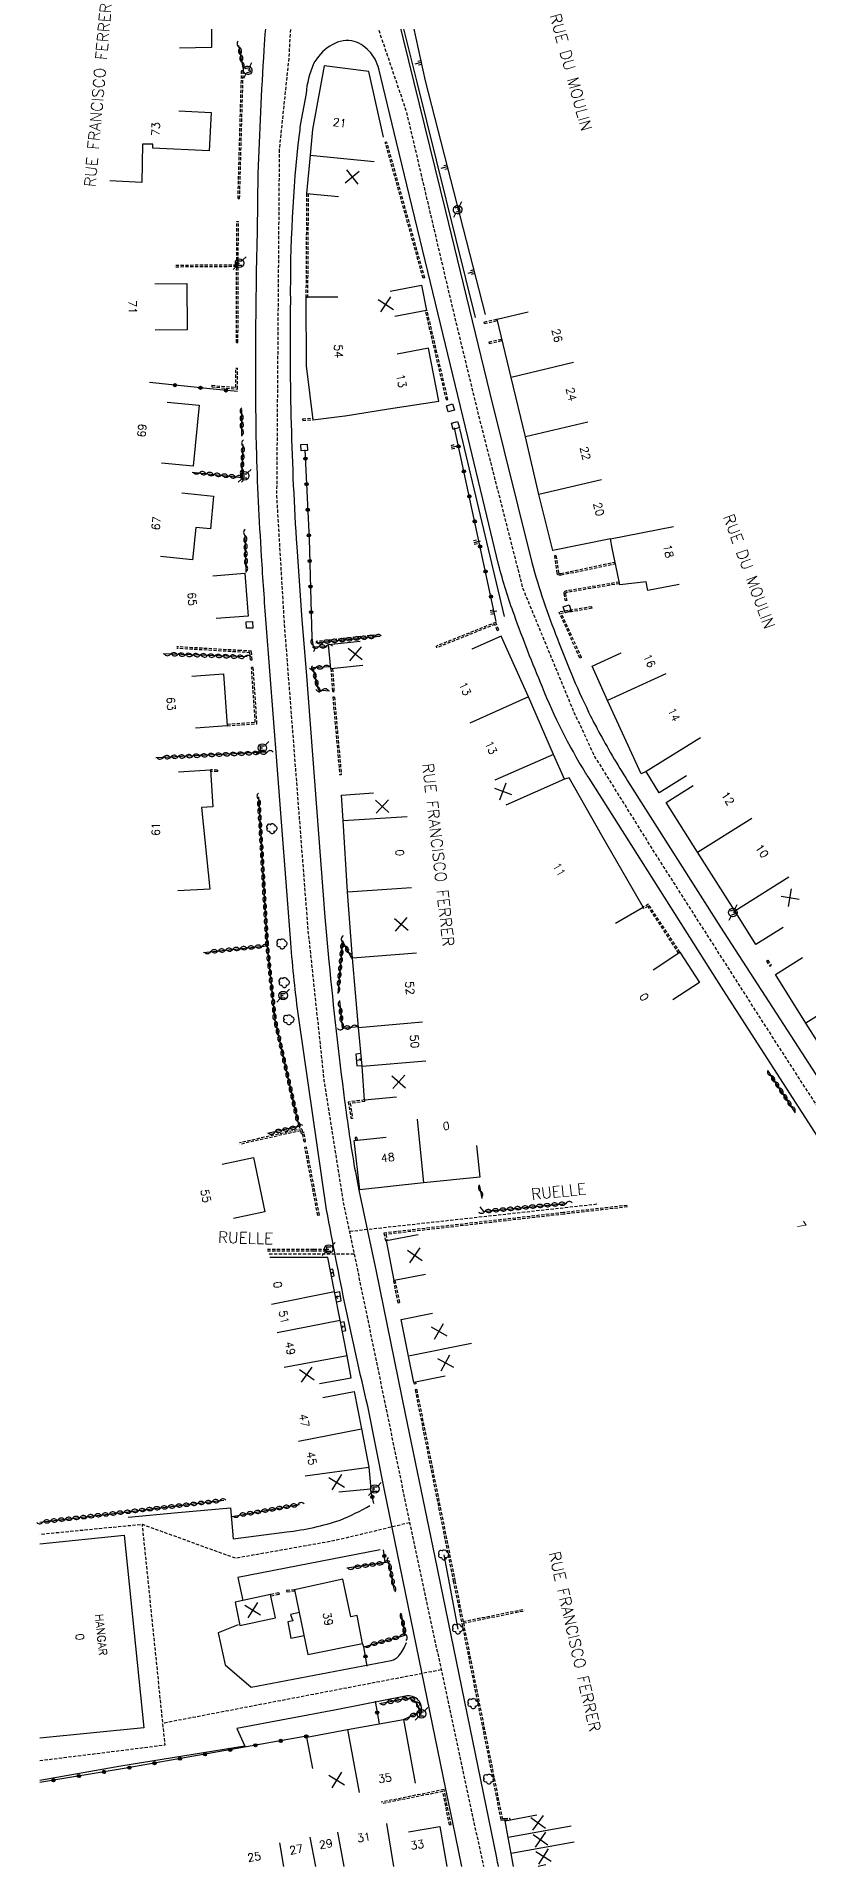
# Model space of a CAD drawing. Header units: millimetres. Extents: x 147000 to 148000, y 130999 to 132000.
# Drawn here: x 146999.5 to 147119.9, y 131000 to 131285.8 of the extents above; entities that cross this region are included whole.
import ezdxf
from ezdxf.enums import TextEntityAlignment as Align

# ---------------------------------------------------------------- set-up
doc = ezdxf.new("R2010")
doc.units = ezdxf.units.MM
doc.linetypes.add('DASHED', pattern=[0.75, 0.5, -0.25])
doc.layers.get('0').update_dxf_attribs({"linetype": 'CONTINUOUS'})
for name, color, linetype in [('W0001', 6, 'DASHED'), ('W0008', 7, 'CONTINUOUS'), ('W0100', 7, 'CONTINUOUS'), ('W0112', 1, 'DASHED'), ('W0211', 2, 'CONTINUOUS'), ('W0300', 7, 'CONTINUOUS'), ('W0302', 3, 'CONTINUOUS'), ('W0310', 3, 'CONTINUOUS'), ('W0322', 7, 'CONTINUOUS'), ('W0471', 7, 'CONTINUOUS'), ('W0984', 7, 'CONTINUOUS'), ('W0989', 7, 'CONTINUOUS'), ('W0991', 7, 'CONTINUOUS'), ('W1102', 7, 'CONTINUOUS')]:
    doc.layers.add(name, color=color, linetype=linetype)
doc.styles.get("Standard").update_dxf_attribs({"font": 'romans.shx', "width": 0.85})

# ---------------------------------------------------------------- blocks, each defined once
blk = doc.blocks.new('t991o')
at = {"color": 0, "linetype": 'Continuous'}
for p, q in [((-1, 1), (1, -1)), ((-1, -1), (1, 1))]:
    blk.add_line(p, q, dxfattribs=at)
blk = doc.blocks.new('t211o')
at = {"color": 0, "linetype": 'Continuous'}
for p, q in [((-0.29, 0.5), (-0.29, 0)), ((0, 1), (0, 0)), ((0.29, 0.5), (0.29, 0))]:
    blk.add_line(p, q, dxfattribs=at)
blk = doc.blocks.new('t310o')
at = {"color": 0, "linetype": 'Continuous'}
for centre, start, end in [((-0.5, 0.38), 216.8699, 323.1304), ((0.5, -0.37), 36.8699, 143.1303)]:
    blk.add_arc(centre, 0.625, start, end, dxfattribs=at)
blk = doc.blocks.new('t322o')
at = {"color": 0, "linetype": 'Continuous'}
for radius in [0.25, 0.15]:
    blk.add_circle((0, 0), radius, dxfattribs=at)
blk = doc.blocks.new('T471')
for p, q in [((-0.333334, 0.333334), (-0.333334, -0.333334)), ((-0.333334, 0.333334), (0.333334, 0.333334)), ((-0.333334, 0), (0, 0)), ((0.500001, 0.500001), (1.000002, 1.000002)), ((-0.500001, -0.500001), (-1.000002, -1.000002)), ((-0.333334, -0.333334), (0.333334, -0.333334))]:
    blk.add_line(p, q)
blk.add_ellipse((0, 0), major_axis=(0.471405, 0.471405), ratio=1, start_param=5.4977871438, end_param=11.780972451)
blk = doc.blocks.new('t112o')
at = {"color": 0, "linetype": 'Continuous'}
for p, q in [((-0.5, 0.5), (0.5, 0.5)), ((-0.5, -0.5), (-0.5, 0.5)), ((0.5, 0.5), (0.5, -0.5)), ((0.5, -0.5), (-0.5, -0.5))]:
    blk.add_line(p, q, dxfattribs=at)
blk = doc.blocks.new('T300')
for p, q in [((-0.8, 0.51), (-0.86, 0.34)), ((-0.86, 0.34), (-0.86, 0.17)), ((-0.86, 0.17), (-0.74, 0.06)), ((-0.69, 0.63), (-0.8, 0.51)), ((-0.8, -0.06), (-0.74, 0.06)), ((-0.74, 0.06), (-0.69, 0.11)), ((-0.57, 0.69), (-0.69, 0.63)), ((-0.46, 0.69), (-0.57, 0.69)), ((-0.29, 0.63), (-0.46, 0.69)), ((-0.29, 0.63), (-0.17, 0.74)), ((-0.23, 0.57), (-0.29, 0.63)), ((-0.17, 0.74), (-0.06, 0.8)), ((-0.06, 0.8), (0.06, 0.8)), ((0.06, 0.8), (0.23, 0.74)), ((0.23, 0.74), (0.34, 0.63)), ((0.34, 0.63), (0.4, 0.51)), ((0.46, 0.46), (0.34, 0.46)), ((0.4, 0.51), (0.4, 0.46)), ((0.57, 0.4), (0.46, 0.46)), ((0.57, 0.4), (0.69, 0.29)), ((0.69, 0.29), (0.74, 0.17)), ((0.74, 0.06), (0.69, -0.17)), ((0.74, 0.17), (0.74, 0.06)), ((-0.8, -0.17), (-0.8, -0.06)), ((-0.8, -0.23), (-0.8, -0.17)), ((-0.74, -0.34), (-0.8, -0.23)), ((-0.69, -0.4), (-0.74, -0.34)), ((-0.51, -0.46), (-0.69, -0.4)), ((-0.4, -0.46), (-0.51, -0.46)), ((-0.4, -0.46), (-0.34, -0.46)), ((-0.34, -0.46), (-0.34, -0.4)), ((-0.34, -0.51), (-0.34, -0.46)), ((-0.29, -0.63), (-0.34, -0.51)), ((-0.17, -0.74), (-0.29, -0.63)), ((-0.06, -0.8), (-0.17, -0.74)), ((0.06, -0.8), (-0.06, -0.8)), ((0.17, -0.74), (0.06, -0.8)), ((0.23, -0.69), (0.17, -0.74)), ((0.29, -0.46), (0.23, -0.46)), ((0.29, -0.63), (0.23, -0.69)), ((0.46, -0.4), (0.29, -0.46)), ((0.34, -0.51), (0.29, -0.63)), ((0.34, -0.51), (0.34, -0.46)), ((0.57, -0.34), (0.46, -0.4)), ((0.63, -0.29), (0.57, -0.34)), ((0.69, -0.17), (0.63, -0.29))]:
    blk.add_line(p, q)

msp = doc.modelspace()

# ---------------------------------------------------------------- linework, layer by layer
at = {"layer": 'W0001', "flags": 128}
for points in [[(147237.01, 131056.68), (147229.97, 131059.46), (147227.79, 131060.31), (147216.84, 131060), (147200.33, 131059.77), (147186.35, 131059.33), (147180.34, 131060.34), (147165.84, 131065.26), (147152.18, 131073.99), (147145.61, 131081.01), (147144.21, 131083.2), (147123.91, 131114.72), (147112.79, 131131.99), (147095.97, 131158.33), (147086.44, 131173.67), (147083.23, 131180.63), (147075.43, 131199.56), (147068.51, 131226.66), (147064.51, 131243.15), (147057.27, 131274), (147050.82, 131293.03), (147044.37, 131298.97), (147039.24, 131289.28), (147038.87, 131282.61), (147037.37, 131268.16), (147037.37, 131268.16)], [(147037.37, 131268.16), (147036.96, 131213.89), (147038.12, 131194.41), (147041.84, 131146.27), (147044.35, 131122.73), (147047.29, 131104.09), (147048.33, 131099.15), (147049.06, 131095.65), (147057.71, 131053.67), (147069.23, 131000)], [(147086.92, 131103.41), (147061.46, 131100.6), (147048.33, 131099.15), (147048.33, 131099.15)], [(147049.06, 131095.65), (147044.75, 131095.64), (147035.71, 131095.62), (147035.71, 131095.62)], [(147057.71, 131053.67), (147045.83, 131050.83), (147030.55, 131048.12), (147016.03, 131053.39), (147013.5, 131053.15), (147000, 131051.83)], [(147000, 131016.53), (147019.55, 131018.98), (147019.21, 131022.35), (147016.03, 131053.39), (147016.03, 131053.39)], [(147062.64, 131030.69), (147031.87, 131024.78), (147019.21, 131022.35), (147019.21, 131022.35)]]:
    msp.add_lwpolyline(points, dxfattribs=at)
at = {"layer": 'W0008', "flags": 128}
for points in [[(147034.08, 131264.39, -0.0057), (147035.02, 131283.69, 0.0095), (147035.78, 131297.03), (147036.17, 131312.13, 0.0324), (147035.52, 131322.42, 0.0145), (147033.58, 131338.68, 0.0044), (147033.1, 131341.44, 0.0231), (147030.01, 131355.32, 0.0255), (147022.52, 131376.51), (147022.52, 131376.51)], [(147053.41, 131298.77), (147063.34, 131258.54), (147070.24, 131230.06), (147076.8, 131203.66, 0.0309), (147080.78, 131191.76, 0.0256), (147086.02, 131179.54, 0.0062), (147087.15, 131177.39, 0.0176), (147091.74, 131169.54), (147106.21, 131146.72), (147118.94, 131127.05), (147148.19, 131081.66, 0.0603)], [(147128.87, 131102.39), (147106.65, 131136.92), (147085.73, 131169.95, 0.002), (147085.17, 131170.83, -0.0437), (147078.44, 131184.2, -0.0135), (147074.06, 131195.45, -0.027), (147071.61, 131203.34), (147069.47, 131212.27), (147066.78, 131223.26), (147060.97, 131247.4), (147055.68, 131269.3), (147052.93, 131280.74, 0.1255), (147051.37, 131283.56, 0.1622), (147048.68, 131285.15, 0.1862), (147045.26, 131284.29, 0.1253), (147042.71, 131281.52, 0.079), (147041.55, 131276.91), (147040.66, 131271.94), (147040.66, 131271.94)], [(147040.66, 131271.94, 0.0015), (147040.47, 131270.53, 0.0305), (147039.11, 131244.48, 0.0195), (147040.1, 131206.08), (147040.91, 131194.69), (147041.59, 131186.63), (147044.49, 131148.28), (147045.13, 131141.36, 0.0093), (147047.58, 131119.59, 0.0032), (147048.22, 131114.88, 0.0164), (147049.81, 131105.6), (147052.5, 131092.9), (147057.05, 131070.71), (147061.67, 131048.29), (147071.27, 131001.32, -0.000029), (147071.54, 131000)], [(147065.86, 131000), (147064.44, 131006.87), (147063.39, 131012.07), (147053.75, 131059.04), (147051.18, 131071.9, -0.0133), (147044.77, 131102.57), (147040.43, 131132.48, -0.0166), (147039.19, 131144.27), (147037.03, 131171.95), (147035.34, 131194.13, -0.0036), (147034.62, 131204.64, -0.0089), (147033.82, 131221.7, -0.0099), (147033.96, 131255.33), (147034.08, 131264.39), (147034.08, 131264.39)], [(147038.55, 131052.25, 0.054), (147046.88, 131054.1, 0.0327), (147051.53, 131056.36), (147051.53, 131056.36)], [(147030.94, 131037.73), (147027.83, 131036.48), (147028.91, 131031.49), (147033, 131028.02), (147054.85, 131032.16, 0.1546), (147056.01, 131032.87, 0.0886), (147057.23, 131034.97), (147057.23, 131034.97)], [(147059.62, 131024.52, 0.1068), (147059.25, 131025.75, 0.2815), (147057.35, 131026.62), (147046.25, 131024.45), (147030.74, 131021.54), (147031.99, 131018.79), (147012.64, 131015.67), (147000, 131013.41)]]:
    msp.add_lwpolyline(points, format="xyb", dxfattribs=at)
for points in [[(147013.8, 131054.55), (147021.57, 131055.26), (147029.75, 131056.02), (147030.2, 131051.14), (147038.55, 131052.25), (147038.55, 131052.25)], [(147053.12, 131049.42), (147030.9, 131045.1), (147031.67, 131041.51), (147031.67, 131041.51)]]:
    msp.add_lwpolyline(points, dxfattribs=at)
at = {"layer": 'W0100'}
for p, q in [((147108.45, 131149.23), (147116.9, 131154.58)), ((147049.4, 131125.95), (147050.21, 131126.03)), ((147050.21, 131126.03), (147049.93, 131126.16)), ((147050.21, 131126.03), (147049.96, 131125.85)), ((147045.43, 131092.67), (147045.6, 131092.83)), ((147045.86, 131092.75), (147045.43, 131092.67)), ((147045.43, 131092.67), (147045.65, 131092.58)), ((147046.17, 131088.89), (147046.46, 131089.14)), ((147046.93, 131089.04), (147046.17, 131088.89)), ((147046.17, 131088.89), (147046.53, 131088.77)), ((147047.08, 131084.27), (147047.32, 131084.45)), ((147047.65, 131084.38), (147047.08, 131084.27)), ((147047.08, 131084.27), (147047.37, 131084.2))]:
    msp.add_line(p, q, dxfattribs=at)
at = {"layer": 'W0100', "flags": 128}
for points in [[(147019.21, 131291.57), (147024.2, 131291.65), (147024.28, 131287.43), (147026.82, 131287.4), (147026.79, 131284.07), (147021.79, 131283.98), (147021.79, 131283.98)], [(147053.64, 131270.1), (147051.38, 131280.33), (147044.4, 131281.23), (147042.55, 131271.3), (147042.55, 131271.3)], [(147042.55, 131271.3), (147042.21, 131267.26), (147041.63, 131261.29), (147046.61, 131260.81), (147046.61, 131260.81)], [(147017.97, 131247.2), (147022.97, 131247.24), (147023.03, 131239.98), (147018.03, 131239.94), (147018.03, 131239.94)], [(147054.66, 131246.03), (147059.57, 131246.97), (147060.33, 131243), (147055.42, 131242.06), (147055.42, 131242.06)], [(147046.54, 131245.12), (147041.54, 131245.1), (147041.58, 131234.39), (147042.62, 131225.95), (147047.59, 131226.56), (147047.59, 131226.56)], [(147099.79, 131200.2), (147094.87, 131199.3), (147094.63, 131200.64), (147090.5, 131200.18), (147090.15, 131201.94), (147089.35, 131205.92), (147089.07, 131207.34), (147080.09, 131205.55), (147077.9, 131214.29), (147075.81, 131223.3), (147073.57, 131232.56), (147071.38, 131241.66), (147076.24, 131242.83), (147076.24, 131242.83)], [(147047.64, 131226.58), (147054.4, 131227.65), (147062.3, 131228.83), (147060.69, 131237.14), (147055.78, 131236.19), (147055.78, 131236.19)], [(147019.89, 131228.69), (147024.87, 131228.21), (147023.96, 131218.7), (147018.98, 131219.18), (147018.98, 131219.18)], [(147022.17, 131214.52), (147027.14, 131214.03), (147026.63, 131208.91), (147024.34, 131209.14), (147023.84, 131204.07), (147018.86, 131204.57), (147018.86, 131204.57)], [(147027, 131201.58), (147031.98, 131201.98), (147032.53, 131195.29), (147027.54, 131194.89), (147027.54, 131194.89)], [(147050.41, 131187.58), (147045.44, 131187.06), (147045.04, 131190.83), (147050.01, 131191.36), (147050.01, 131191.36)], [(147089.85, 131147.33), (147094.19, 131149.82), (147087.74, 131161.04), (147082.64, 131170), (147081.89, 131169.81), (147080.18, 131173.66), (147076.25, 131182.65), (147072.01, 131192.15), (147067.44, 131190.12), (147067.44, 131190.12)], [(147100.92, 131170.33), (147096.68, 131167.69), (147094.64, 131170.99), (147093.85, 131170.64), (147088.62, 131182.12), (147086.2, 131187.46), (147090.75, 131189.53), (147090.75, 131189.53)], [(147023.71, 131185.9), (147028.7, 131186.25), (147029.26, 131178.15), (147024.28, 131177.8), (147024.28, 131177.8)], [(147021.67, 131170.96), (147026.66, 131171.26), (147027.02, 131165.48), (147025.22, 131165.37), (147026.56, 131152.66), (147021.57, 131152.36), (147021.57, 131152.36)], [(147055.69, 131120.14), (147050.69, 131119.68), (147050.3, 131125), (147049.75, 131131.05), (147048.82, 131141.86), (147048.04, 131152.22), (147047.34, 131163.35), (147047.07, 131167.31), (147052.06, 131167.68), (147052.06, 131167.68)], [(147115.99, 131146.66), (147111.77, 131143.99), (147108.45, 131149.23), (147102.65, 131158.4), (147097.75, 131166.16), (147101.98, 131168.83), (147101.98, 131168.83)], [(147095.72, 131140.05), (147099.91, 131142.79), (147102.98, 131138.06), (147098.79, 131135.33), (147098.79, 131135.33)], [(147127.8, 131128.07), (147123.57, 131125.41), (147119.56, 131131.71), (147114.81, 131139.3), (147119.03, 131141.97), (147119.03, 131141.97)], [(147050.12, 131126.95), (147049.31, 131126.87), (147049.48, 131125.03), (147050.29, 131125.11), (147050.29, 131125.11)], [(147068.15, 131112.62), (147068.66, 131107.64), (147059.91, 131106.75), (147049.97, 131105.66), (147049.09, 131113.37), (147054.07, 131113.88), (147054.07, 131113.88)], [(147028.45, 131109.68), (147033.34, 131110.71), (147035.12, 131102.24), (147030.23, 131101.21), (147030.23, 131101.21)], [(147060.22, 131092.45), (147055.31, 131091.51), (147054.12, 131097.76), (147059.03, 131098.7), (147059.03, 131098.7)], [(147043.65, 131075.45), (147048.58, 131076.31), (147047.97, 131079.76), (147046.87, 131085.34), (147045.99, 131089.77), (147044.96, 131095.12), (147035.9, 131095.08), (147035.9, 131095.08)], [(147045.54, 131092.13), (147045.97, 131092.22), (147045.76, 131093.28), (147045.33, 131093.2), (147045.33, 131093.2)], [(147046.31, 131088.19), (147047.06, 131088.34), (147046.81, 131089.75), (147046.03, 131089.59), (147046.03, 131089.59)], [(147047.22, 131083.59), (147047.78, 131083.7), (147047.53, 131085.06), (147046.95, 131084.95), (147046.95, 131084.95)], [(147063.28, 131076.56), (147058.38, 131075.57), (147057.55, 131079.67), (147056.39, 131085.4), (147061.29, 131086.39), (147061.29, 131086.39)], [(147044.15, 131073.24), (147049.06, 131074.18), (147050.19, 131068.32), (147051.34, 131062.38), (147051.65, 131058.91), (147046.67, 131058.47), (147046.67, 131058.47)], [(147013.19, 131051.74), (147016.26, 131021.66), (147000, 131020.01)], [(147000, 131050.4), (147013.19, 131051.74), (147013.19, 131051.74)], [(147050.37, 131034.81), (147049.51, 131039.2), (147048.53, 131038.99), (147047.29, 131044.84), (147039.77, 131043.22), (147041.86, 131033.1), (147050.37, 131034.81), (147050.37, 131034.81)], [(147036.02, 131042.45), (147030.48, 131041.26), (147031.22, 131037.63), (147036.78, 131038.84), (147036.02, 131042.45), (147036.02, 131042.45)], [(147040.51, 131039.65), (147039.13, 131039.37), (147039.5, 131038.33), (147038.71, 131038.18), (147039.17, 131035.64), (147041.25, 131036.07), (147041.25, 131036.07)], [(147042.61, 131015.29), (147041.7, 131020.21), (147048.02, 131021.38), (147056.74, 131022.93), (147058.57, 131012.99), (147058.57, 131012.99)], [(147073.93, 131000), (147073.56, 131002), (147073.08, 131004.5), (147072.64, 131007.14), (147077.56, 131008.04), (147077.56, 131008.04)], [(147057.52, 131005.38), (147062.44, 131006.25), (147063.55, 131000)], [(147078.98, 131000.22), (147077.77, 131000)]]:
    msp.add_lwpolyline(points, dxfattribs=at)
at = {"layer": 'W0100'}
msp.add_lwpolyline([(147021.73, 131274.19), (147026.73, 131273.96), (147026.45, 131267.97), (147017.63, 131268.38), (147017.66, 131268.97), (147016.06, 131269.02), (147015.94, 131263.03), (147010.95, 131263.26)], dxfattribs=at)
at = {"layer": 'W0112'}
for p, q in [((147030.94, 131260.5), (147031.5, 131280.47)), ((147031.19, 131260.49), (147031.75, 131280.46)), ((147031.75, 131280.46), (147031.5, 131280.47)), ((147054.16, 131269.33), (147053.92, 131269.26)), ((147059.83, 131248.06), (147053.92, 131269.26)), ((147060.07, 131248.13), (147054.16, 131269.33)), ((147041.64, 131261.29), (147041.54, 131245.12)), ((147041.89, 131261.26), (147041.79, 131245.12)), ((147030.94, 131260.5), (147031.19, 131260.49)), ((147030.73, 131250.12), (147030.75, 131256.93)), ((147030.75, 131256.93), (147031, 131256.93)), ((147030.98, 131250.13), (147031, 131256.93)), ((147030.73, 131250.12), (147020.98, 131250.05)), ((147030.73, 131249.87), (147020.98, 131249.8)), ((147030.68, 131238.02), (147030.73, 131249.87)), ((147030.93, 131238.02), (147030.98, 131250.13)), ((147060.07, 131248.13), (147059.83, 131248.06)), ((147041.54, 131245.12), (147041.79, 131245.12)), ((147063.46, 131229.06), (147060.2, 131242.98)), ((147060.44, 131243.02), (147060.33, 131243)), ((147063.7, 131229.11), (147060.44, 131243.02)), ((147069.34, 131241.21), (147071.37, 131241.7)), ((147069.4, 131240.97), (147069.34, 131241.21)), ((147069.4, 131240.97), (147071.43, 131241.46)), ((147071.38, 131241.66), (147071.37, 131241.7)), ((147070.06, 131238.09), (147072.12, 131238.58)), ((147070.12, 131237.85), (147072.18, 131238.34)), ((147030.68, 131238.02), (147030.93, 131238.02)), ((147070.06, 131238.09), (147070.12, 131237.85)), ((147030.59, 131231.01), (147030.59, 131234.03)), ((147030.59, 131234.03), (147030.84, 131234.03)), ((147030.84, 131230.74), (147030.84, 131234.03)), ((147026.88, 131231.33), (147026.86, 131231.08)), ((147026.86, 131231.08), (147030.84, 131230.74)), ((147026.88, 131231.33), (147030.59, 131231.01)), ((147063.46, 131229.06), (147063.7, 131229.11)), ((147041.02, 131226.11), (147042.59, 131226.2)), ((147041.02, 131226.11), (147041.04, 131225.86)), ((147041.04, 131225.86), (147042.62, 131225.95)), ((147080.56, 131204.74), (147080.32, 131204.7)), ((147080.32, 131204.7), (147080.71, 131202.01)), ((147080.56, 131204.74), (147080.96, 131202.05)), ((147080.71, 131202.01), (147080.77, 131201.88)), ((147080.77, 131201.88), (147080.89, 131201.79)), ((147080.89, 131201.79), (147081.05, 131201.72)), ((147080.96, 131202.05), (147080.96, 131202.04)), ((147080.96, 131202.04), (147081.01, 131202)), ((147081.01, 131202), (147081.11, 131201.96)), ((147081.05, 131201.72), (147081.22, 131201.7)), ((147081.11, 131201.96), (147081.23, 131201.95)), ((147081.22, 131201.7), (147081.37, 131201.71)), ((147081.23, 131201.95), (147081.32, 131201.95)), ((147081.32, 131201.95), (147089.79, 131203.72)), ((147081.37, 131201.71), (147089.84, 131203.48)), ((147081.78, 131198.92), (147081.77, 131198.81)), ((147081.77, 131198.81), (147081.99, 131197.68)), ((147081.85, 131199.03), (147081.78, 131198.92)), ((147081.95, 131199.11), (147081.85, 131199.03)), ((147082.07, 131199.18), (147081.95, 131199.11)), ((147082.02, 131198.86), (147082.23, 131197.73)), ((147082.02, 131198.84), (147082.02, 131198.86)), ((147082.03, 131198.86), (147082.02, 131198.84)), ((147082.09, 131198.91), (147082.03, 131198.86)), ((147082.19, 131199.21), (147082.07, 131199.18)), ((147082.16, 131198.95), (147082.09, 131198.91)), ((147082.23, 131198.97), (147082.16, 131198.95)), ((147090.42, 131200.59), (147082.19, 131199.21)), ((147090.47, 131200.35), (147082.23, 131198.97)), ((147086.14, 131196.75), (147081.04, 131195.9)), ((147084.3, 131188.73), (147081.04, 131195.9)), ((147086.18, 131196.5), (147081.4, 131195.7)), ((147084.53, 131188.83), (147081.4, 131195.7)), ((147082.23, 131197.73), (147081.99, 131197.68)), ((147086.18, 131196.5), (147086.14, 131196.75)), ((147071.17, 131194.31), (147061.89, 131190.59)), ((147071.03, 131193.99), (147061.98, 131190.35)), ((147071.4, 131193.06), (147071.03, 131193.99)), ((147071.63, 131193.16), (147071.17, 131194.31)), ((147071.4, 131193.06), (147071.63, 131193.16)), ((147031.35, 131189.65), (147021.37, 131190.25)), ((147031.37, 131189.9), (147021.39, 131190.5)), ((147032.81, 131189.56), (147031.35, 131189.65)), ((147033.04, 131189.8), (147031.37, 131189.9)), ((147032.9, 131188.45), (147032.81, 131189.56)), ((147033.15, 131188.47), (147033.04, 131189.8)), ((147053.09, 131192.39), (147043.15, 131191.34)), ((147043.15, 131191.34), (147043.17, 131191.09)), ((147053.12, 131192.15), (147043.17, 131191.09)), ((147061.98, 131190.35), (147061.89, 131190.59)), ((147032.9, 131188.45), (147033.15, 131188.47)), ((147033.3, 131187.26), (147033.05, 131187.25)), ((147033.63, 131178.71), (147033.05, 131187.25)), ((147033.9, 131178.48), (147033.3, 131187.26)), ((147045.44, 131187.06), (147045.67, 131183.49)), ((147045.69, 131187.08), (147045.92, 131183.51)), ((147084.53, 131188.83), (147084.3, 131188.73)), ((147045.67, 131183.49), (147045.92, 131183.51)), ((147045.98, 131182.63), (147045.73, 131182.61)), ((147045.73, 131182.61), (147046.81, 131170.47)), ((147045.98, 131182.63), (147047.06, 131170.49)), ((147029.25, 131178.4), (147033.63, 131178.71)), ((147029.26, 131178.15), (147033.9, 131178.48)), ((147027.73, 131171.24), (147026.66, 131171.26)), ((147027.73, 131170.99), (147026.68, 131171.01)), ((147027.73, 131171.24), (147027.73, 131170.99)), ((147047.06, 131170.49), (147046.81, 131170.47)), ((147095, 131150.27), (147094.19, 131149.82)), ((147094.31, 131149.6), (147094.19, 131149.82)), ((147094.92, 131149.94), (147094.31, 131149.6)), ((147099.7, 131142.65), (147094.92, 131149.94)), ((147099.91, 131142.78), (147095, 131150.27)), ((147113.41, 131141.41), (147113.62, 131141.55)), ((147113.41, 131141.41), (147113.91, 131140.62)), ((147113.62, 131141.55), (147114.12, 131140.75)), ((147113.91, 131140.62), (147114.12, 131140.75)), ((147050.69, 131119.71), (147048.15, 131119.38)), ((147048.15, 131119.38), (147048.58, 131116.79)), ((147050.74, 131119.47), (147048.44, 131119.16)), ((147048.44, 131119.16), (147048.83, 131116.83)), ((147050.74, 131119.47), (147050.72, 131119.69)), ((147048.83, 131116.83), (147048.58, 131116.79)), ((147040.92, 131115.2), (147031.16, 131113.01)), ((147040.73, 131114.9), (147031.21, 131112.77)), ((147040.83, 131114.41), (147040.73, 131114.9)), ((147041.03, 131114.38), (147040.83, 131114.41)), ((147041.04, 131114.64), (147040.92, 131115.2)), ((147041.25, 131113.16), (147041.03, 131114.38)), ((147041.24, 131114.61), (147041.04, 131114.64)), ((147041.49, 131113.2), (147041.24, 131114.61)), ((147041.25, 131113.16), (147041.49, 131113.2)), ((147049.44, 131113.89), (147049.2, 131113.83)), ((147049.2, 131113.83), (147049.29, 131113.39)), ((147049.44, 131113.89), (147049.54, 131113.42)), ((147041.38, 131112.32), (147041.63, 131112.37)), ((147043.38, 131101.69), (147041.38, 131112.32)), ((147043.63, 131101.74), (147041.63, 131112.37)), ((147043.63, 131101.74), (147043.38, 131101.69)), ((147081.73, 131102.12), (147053.69, 131098.92)), ((147081.76, 131101.87), (147053.99, 131098.7)), ((147091.67, 131103.25), (147081.73, 131102.12)), ((147091.7, 131103), (147081.76, 131101.87)), ((147053.69, 131098.92), (147053.93, 131097.73)), ((147053.99, 131098.7), (147054.18, 131097.78)), ((147035.52, 131096.4), (147042.73, 131096.4)), ((147035.52, 131096.15), (147042.73, 131096.15)), ((147042.73, 131096.4), (147044.53, 131096.4)), ((147042.73, 131096.15), (147044.53, 131096.15)), ((147044.53, 131096.4), (147044.53, 131096.15)), ((147053.93, 131097.73), (147054.18, 131097.78)), ((147055.31, 131091.51), (147055.19, 131091.46)), ((147055.19, 131091.46), (147055.87, 131088.02)), ((147055.43, 131091.53), (147056.12, 131088.07)), ((147055.87, 131088.02), (147056.12, 131088.07)), ((147058.38, 131075.57), (147058.43, 131075.33)), ((147058.67, 131075.38), (147058.43, 131075.33)), ((147058.63, 131075.62), (147058.67, 131075.38)), ((147058.82, 131074.47), (147058.58, 131074.42)), ((147058.58, 131074.42), (147064.54, 131044.57)), ((147058.82, 131074.47), (147064.79, 131044.62)), ((147064.54, 131044.57), (147065.87, 131037.97)), ((147064.79, 131044.62), (147066.06, 131038.26)), ((147037.29, 131042.71), (147036.02, 131042.45)), ((147037.34, 131042.46), (147036.08, 131042.21)), ((147037.29, 131042.71), (147037.34, 131042.46)), ((147039.77, 131043.22), (147038.52, 131043.07)), ((147038.52, 131043.07), (147038.55, 131042.82)), ((147039.82, 131042.98), (147038.55, 131042.82)), ((147066.06, 131038.26), (147075.62, 131040.18)), ((147066.11, 131038.02), (147075.67, 131039.94)), ((147065.87, 131037.97), (147071.96, 131007.24)), ((147066.11, 131038.02), (147072.16, 131007.49)), ((147063.09, 131011.99), (147053.29, 131010.03)), ((147062.9, 131011.69), (147053.33, 131009.79)), ((147063.93, 131006.48), (147062.9, 131011.69)), ((147064.18, 131006.53), (147063.09, 131011.99)), ((147071.96, 131007.24), (147072.55, 131007.25)), ((147072.16, 131007.49), (147072.54, 131007.5)), ((147072.54, 131007.5), (147073.38, 131007.53)), ((147072.55, 131007.25), (147073.39, 131007.28)), ((147073.39, 131007.28), (147073.38, 131007.53)), ((147063.93, 131006.48), (147064.18, 131006.53))]:
    msp.add_line(p, q, dxfattribs=at)
at = {"layer": 'W0211'}
msp.add_line((147072.54, 131195.22), (147065.56, 131224.57), dxfattribs=at)
at = {"layer": 'W0211', "flags": 128}
for points in [[(147053.87, 131298.7), (147058.86, 131278.7), (147067.95, 131241.92), (147067.95, 131241.92)], [(147069.54, 131242.37), (147060.18, 131278.87), (147055.85, 131298.95), (147055.85, 131298.95)]]:
    msp.add_lwpolyline(points, dxfattribs=at)
at = {"layer": 'W0302'}
msp.add_line((147063.07, 131048.65), (147065.26, 131037.08), dxfattribs=at)
at = {"layer": 'W0310'}
for p, q in [((147031.8, 131280.7), (147031.09, 131284.43)), ((147031.55, 131223.37), (147031.53, 131227.54)), ((147032.23, 131202.07), (147032.07, 131207.92)), ((147043.1, 131191.12), (147053.05, 131192.17)), ((147025.54, 131142.75), (147035.49, 131143.8)), ((147117.96, 131117.72), (147113.61, 131124.3)), ((147068.64, 131106.26), (147068.99, 131104.31)), ((147030.02, 131054.66), (147040.51, 131056.52))]:
    msp.add_line(p, q, dxfattribs=at)
at = {"layer": 'W0310', "flags": 128}
for points in [[(147023.76, 131217.79), (147031.52, 131216.93), (147031.75, 131222.08), (147031.75, 131222.08)], [(147042.48, 131191.9), (147042.65, 131190.49), (147044.83, 131190.56), (147044.83, 131190.56)], [(147032.39, 131188.9), (147029.26, 131189.01), (147019.27, 131189.38), (147019.27, 131189.38)], [(147045.3, 131187.37), (147042.62, 131187.21), (147043.46, 131183.77), (147045.22, 131183.62), (147045.22, 131183.62)], [(147035.56, 131174.01), (147028.13, 131173.65), (147018.14, 131173.17), (147018.14, 131173.17)], [(147034.15, 131167.03), (147035.49, 131143.8), (147036.71, 131132.21), (147040.44, 131115.57), (147035.56, 131114.47), (147035.56, 131114.47)], [(147048.65, 131141.92), (147047.26, 131144.57), (147046.52, 131136.32), (147046.52, 131136.32)], [(147046.78, 131135.22), (147047.2, 131130.95), (147049.74, 131131.16), (147049.74, 131131.16)], [(147068.7, 131103.04), (147069.24, 131102.28), (147082.17, 131103.56), (147082.17, 131103.56)], [(147000, 131053.75), (147013.82, 131055.4), (147018.79, 131055.99), (147028.72, 131057.18), (147028.72, 131057.18)], [(147055.38, 131043.09), (147054.49, 131047.54), (147047.93, 131046.56), (147047.93, 131046.56)], [(147050.55, 131034.32), (147057.05, 131036.1), (147056.43, 131039.44), (147056.43, 131039.44)]]:
    msp.add_lwpolyline(points, dxfattribs=at)
msp.add_lwpolyline([(147056.74, 131022.93), (147059.27, 131024.09, 0.1132), (147058.9, 131025.36, 0.2781), (147057.12, 131026.17), (147053.03, 131025.39), (147053.03, 131025.39)], format="xyb", dxfattribs=at)
at = {"layer": 'W0322'}
for p, q in [((147071.25, 131194.43), (147064.72, 131224.71)), ((147052.14, 131056.68), (147051.66, 131058.73)), ((147053.88, 131047.55), (147053.66, 131049.45)), ((147052.33, 131025.8), (147052.97, 131022.26))]:
    msp.add_line(p, q, dxfattribs=at)
at = {"layer": 'W0322', "flags": 128}
for points in [[(147030.85, 131230.35), (147027.08, 131230.74), (147017.14, 131231.75), (147017.14, 131231.75)], [(147041.39, 131221.23), (147042.03, 131207.37), (147042.48, 131191.9), (147042.48, 131191.9)], [(147051.12, 131031.29), (147050.55, 131034.32), (147050.37, 131034.81), (147050.37, 131034.81)], [(147041.93, 131020.37), (147013.17, 131015.29), (147000, 131013.09)]]:
    msp.add_lwpolyline(points, dxfattribs=at)
at = {"layer": 'W1102'}
for p, q in [((147042.21, 131267.26), (147052.17, 131266.31)), ((147083.29, 131234.91), (147073.57, 131232.56)), ((147085.55, 131225.56), (147075.81, 131223.3)), ((147087.64, 131216.55), (147077.9, 131214.29)), ((147089.07, 131207.34), (147098.88, 131209.3)), ((147097.72, 131186.26), (147088.62, 131182.12)), ((147076.25, 131182.65), (147067.12, 131178.57)), ((147103.13, 131176.25), (147094.64, 131170.99)), ((147080.18, 131173.66), (147071.02, 131169.65)), ((147081.89, 131169.81), (147072.74, 131165.76)), ((147047.34, 131163.35), (147057.32, 131164)), ((147102.65, 131158.4), (147111.11, 131163.74)), ((147048.04, 131152.22), (147058.02, 131152.91)), ((147058.79, 131142.66), (147048.82, 131141.86)), ((147128.02, 131137.04), (147119.56, 131131.71)), ((147049.75, 131131.05), (147059.71, 131131.93)), ((147050.3, 131125), (147060.27, 131125.82)), ((147058.89, 131116.7), (147059.91, 131106.75)), ((147036.18, 131087.82), (147045.99, 131089.77)), ((147037.06, 131083.4), (147046.87, 131085.34)), ((147067.35, 131081.66), (147057.55, 131079.67)), ((147047.97, 131079.76), (147038.14, 131077.93)), ((147040.37, 131066.42), (147050.19, 131068.32)), ((147041.43, 131060.99), (147051.34, 131062.38)), ((147048.02, 131021.38), (147049.84, 131011.54)), ((147055.26, 131000), (147054.16, 131006.68)), ((147043.06, 131000), (147042.21, 131004.59)), ((147047.48, 131000), (147046.53, 131005.36)), ((147082.92, 131006.29), (147073.08, 131004.5)), ((147083.4, 131003.79), (147073.56, 131002)), ((147038.11, 131000), (147037.45, 131003.68))]:
    msp.add_line(p, q, dxfattribs=at)

# ---------------------------------------------------------------- block references
at = {"layer": 'W0112'}
for p, rotation in [((147064.08, 131227.8), 197.3116000000001), ((147064.86, 131225.07), 197.3116000000001), ((147041.27, 131221.62), 272.0518), ((147082.31, 131196.42), 197.3116000000001), ((147032.73, 131193.9), 272.0518)]:
    msp.add_blockref('t112o', p, dxfattribs=dict(at, rotation=rotation))
at = {"layer": 'W0211'}
for p, rotation in [((147059.55, 131281.78), 102.171570449629), ((147063.61, 131265.49), 104.3855980257649), ((147067.81, 131249.12), 104.3855980260982), ((147064.21, 131221.62), 283.3697189244514), ((147067.74, 131206.74), 283.3697189249773), ((147070.34, 131195.83), 283.3697189255694)]:
    msp.add_blockref('t211o', p, dxfattribs=dict(at, rotation=rotation))
at = {"layer": 'W0300'}
for p in [(147036.27, 131162.08), (147037.84, 131144.08), (147038.19, 131138.04), (147038.91, 131132.22), (147063.07, 131048.65), (147065.26, 131037.08), (147067.65, 131025.42), (147070.12, 131013.62)]:
    msp.add_blockref('T300', p, dxfattribs=at)
at = {"layer": 'W0310'}
for p, rotation in [((147031.15, 131284.1), 100.7367747120503), ((147031.37, 131282.97), 100.7367747120503), ((147031.58, 131281.83), 100.7367747120503), ((147031.53, 131226.83), 90.24724722626775), ((147031.54, 131225.68), 90.24724722626775), ((147031.54, 131224.52), 90.24724722626775), ((147031.69, 131220.67), 87.45953638327003), ((147031.74, 131221.82), 87.45953638327003), ((147031.53, 131217.2), 87.45953638327003), ((147031.59, 131218.36), 87.45953638327003), ((147031.64, 131219.51), 87.45953638327003), ((147024.91, 131217.67), 353.672685511674), ((147026.05, 131217.54), 353.672685511674), ((147027.2, 131217.41), 353.672685511674), ((147028.35, 131217.28), 353.672685511674), ((147029.5, 131217.16), 353.672685511674), ((147030.65, 131217.03), 353.672685511674), ((147032.08, 131207.85), 91.48907485573432), ((147032.11, 131206.69), 91.48907485573432), ((147032.14, 131205.54), 91.48907485573432), ((147032.17, 131204.38), 91.48907485573432), ((147032.2, 131203.23), 91.48907485573432), ((147052.29, 131192.09), 6.031798429644025), ((147020.42, 131189.34), 177.8979044208328), ((147021.57, 131189.29), 177.8979044208328), ((147042.62, 131190.75), 276.9097736466827), ((147043.54, 131190.52), 1.954899096166189), ((147044.25, 131191.24), 6.031798429644025), ((147044.69, 131190.56), 1.954899096166189), ((147045.4, 131191.36), 6.031798429644025), ((147046.55, 131191.48), 6.031798429644025), ((147047.7, 131191.6), 6.031798429644025), ((147048.85, 131191.73), 6.031798429644025), ((147049.99, 131191.85), 6.031798429644025), ((147051.14, 131191.97), 6.031798429644025), ((147022.73, 131189.25), 177.8979044208328), ((147023.88, 131189.21), 177.8979044208328), ((147025.04, 131189.17), 177.8979044208328), ((147026.19, 131189.12), 177.8979044208328), ((147027.34, 131189.08), 177.8979044208328), ((147028.5, 131189.04), 177.8979044208328), ((147029.65, 131189), 177.8971881932745), ((147030.81, 131188.95), 177.8971881932745), ((147031.96, 131188.91), 177.8971881932745), ((147043.09, 131187.24), 183.5644994536877), ((147042.78, 131186.54), 283.7050781402318), ((147044.25, 131187.31), 183.5644994536877), ((147043.06, 131185.42), 283.7050781402318), ((147043.33, 131184.3), 283.7050781402318), ((147044.07, 131183.72), 355.1548508036358), ((147019.29, 131173.23), 182.7541087338954), ((147020.45, 131173.28), 182.7541087338954), ((147021.6, 131173.34), 182.7541087338954), ((147022.75, 131173.39), 182.7541087338954), ((147023.91, 131173.45), 182.7541087338954), ((147025.06, 131173.5), 182.7541087338954), ((147026.22, 131173.56), 182.7541087338954), ((147027.37, 131173.61), 182.7541087338954), ((147028.52, 131173.67), 182.7549765821689), ((147029.68, 131173.73), 182.7549765821689), ((147030.83, 131173.78), 182.7549765821689), ((147031.98, 131173.84), 182.7549765821689), ((147033.14, 131173.89), 182.7549765821689), ((147034.29, 131173.95), 182.7549765821689), ((147035.44, 131174), 182.7549765821689), ((147034.17, 131166.65), 273.2975304902988), ((147034.24, 131165.5), 273.2975304902988), ((147034.3, 131164.34), 273.2975304902988), ((147034.37, 131163.19), 273.2975304902988), ((147034.44, 131162.04), 273.2975304902988), ((147034.5, 131160.88), 273.2975304902988), ((147034.57, 131159.73), 273.2975304902988), ((147034.64, 131158.58), 273.2975304902988), ((147034.7, 131157.42), 273.2975304902988), ((147034.77, 131156.27), 273.2975304902988), ((147034.84, 131155.12), 273.2975304902988), ((147034.9, 131153.96), 273.2975304902988), ((147034.97, 131152.81), 273.2975304902988), ((147035.03, 131151.66), 273.2975304902988), ((147035.1, 131150.51), 273.2975304902988), ((147035.17, 131149.35), 273.2975304902988), ((147035.23, 131148.2), 273.2975304902988), ((147035.3, 131147.05), 273.2975304902988), ((147035.37, 131145.89), 273.2975304902988), ((147032.43, 131143.48), 6.00876603627842), ((147033.58, 131143.6), 6.00876603627842), ((147034.73, 131143.72), 6.00876603627842), ((147035.43, 131144.74), 273.2975304902988), ((147035.51, 131143.59), 276.0088515600654), ((147047.14, 131143.22), 264.8687953266522), ((147047.24, 131144.37), 264.8687953266522), ((147047.7, 131143.71), 117.6882363291115), ((147026.69, 131142.87), 6.00876603627842), ((147027.84, 131142.99), 6.00876603627842), ((147028.99, 131143.11), 6.00876603627842), ((147030.14, 131143.24), 6.00876603627842), ((147031.29, 131143.36), 6.00876603627842), ((147035.63, 131142.44), 276.0088515600654), ((147035.75, 131141.29), 276.0088515600654), ((147035.87, 131140.14), 276.0088515600654), ((147046.93, 131140.92), 264.8687953266522), ((147047.03, 131142.07), 264.8687953266522), ((147048.24, 131142.69), 117.6882363291115), ((147035.99, 131138.99), 276.0088515600654), ((147036.11, 131137.84), 276.0088515600654), ((147046.62, 131137.47), 264.8687953266522), ((147046.72, 131138.62), 264.8687953266522), ((147046.83, 131139.77), 264.8687953266522), ((147036.24, 131136.7), 276.0088515600654), ((147036.36, 131135.55), 276.0088515600654), ((147036.48, 131134.4), 276.0088515600654), ((147036.6, 131133.25), 276.0088515600654), ((147036.73, 131132.1), 282.6363522168871), ((147046.88, 131134.15), 275.6236815459962), ((147047, 131133), 275.6236815459962), ((147047.11, 131131.85), 275.6236815459962), ((147036.98, 131130.98), 282.6363522168871), ((147037.24, 131129.85), 282.6363522168871), ((147037.49, 131128.72), 282.6363522168871), ((147047.44, 131130.97), 4.915964717076743), ((147048.59, 131131.07), 4.915964717076743), ((147037.74, 131127.6), 282.6363522168871), ((147037.99, 131126.47), 282.6363522168871), ((147038.25, 131125.34), 282.6363522168871), ((147038.5, 131124.21), 282.6363522168871), ((147038.75, 131123.09), 282.6363522168871), ((147114.13, 131123.5), 123.4921185272238), ((147039.01, 131121.96), 282.6363522168871), ((147039.26, 131120.83), 282.6363522168871), ((147114.77, 131122.54), 123.4921185272238), ((147115.41, 131121.57), 123.4921185272238), ((147116.04, 131120.61), 123.4921185272238), ((147039.51, 131119.71), 282.6363522168871), ((147039.76, 131118.58), 282.6363522168871), ((147040.02, 131117.45), 282.6363522168871), ((147116.68, 131119.65), 123.4921185272238), ((147117.32, 131118.69), 123.4921185272238), ((147037.81, 131114.98), 192.6361959205632), ((147038.94, 131115.23), 192.6361959205632), ((147040.07, 131115.49), 192.6361959205632), ((147040.27, 131116.32), 282.6363522168871), ((147036.69, 131114.73), 192.6361959205632), ((147068.79, 131105.45), 280.0690626991532), ((147082.1, 131103.55), 5.655814852076467), ((147069.45, 131102.3), 5.655814852076467), ((147070.6, 131102.42), 5.655814852076467), ((147071.75, 131102.53), 5.655814852076467), ((147072.9, 131102.64), 5.655814852076467), ((147074.05, 131102.76), 5.655814852076467), ((147075.2, 131102.87), 5.655814852076467), ((147076.35, 131102.99), 5.655814852076467), ((147077.5, 131103.1), 5.655814852076467), ((147078.65, 131103.21), 5.655814852076467), ((147079.8, 131103.33), 5.655814852076467), ((147080.95, 131103.44), 5.655814852076467), ((147009.71, 131054.91), 6.819238960192746), ((147010.86, 131055.05), 6.819238960192746), ((147012, 131055.18), 6.819238960192746), ((147013.15, 131055.32), 6.819238960192746), ((147014.3, 131055.46), 6.819426594652641), ((147015.44, 131055.59), 6.819426594652641), ((147016.59, 131055.73), 6.819426594652641), ((147017.74, 131055.87), 6.819426594652641), ((147018.88, 131056.01), 6.818789659224132), ((147020.03, 131056.14), 6.818789659224132), ((147021.18, 131056.28), 6.818789659224132), ((147022.33, 131056.42), 6.818789659224132), ((147023.47, 131056.55), 6.818789659224132), ((147024.62, 131056.69), 6.818789659224132), ((147025.77, 131056.83), 6.818789659224132), ((147026.91, 131056.97), 6.818789659224132), ((147028.06, 131057.1), 6.818789659224132), ((147031.16, 131054.86), 10.07226528688356), ((147032.3, 131055.06), 10.07226528688356), ((147033.43, 131055.26), 10.07226528688356), ((147034.57, 131055.46), 10.07226528688356), ((147035.71, 131055.67), 10.07226528688356), ((147036.85, 131055.87), 10.07226528688356), ((147037.98, 131056.07), 10.07226528688356), ((147039.12, 131056.27), 10.07226528688356), ((147040.26, 131056.47), 10.07226528688356), ((147000.54, 131053.81), 6.819238960192746), ((147001.68, 131053.95), 6.819238960192746), ((147002.83, 131054.09), 6.819238960192746), ((147003.98, 131054.22), 6.819238960192746), ((147005.12, 131054.36), 6.819238960192746), ((147006.27, 131054.5), 6.819238960192746), ((147007.42, 131054.63), 6.819238960192746), ((147008.56, 131054.77), 6.819238960192746), ((147049.08, 131046.73), 188.5299540391664), ((147050.22, 131046.9), 188.5299540391664), ((147051.36, 131047.07), 188.5299540391664), ((147052.5, 131047.25), 188.5299540391664), ((147053.65, 131047.42), 188.5299540391664), ((147054.55, 131047.25), 101.2540645580976), ((147054.78, 131046.12), 101.2540645580976), ((147055, 131044.99), 101.2540645580976), ((147055.23, 131043.85), 101.2540645580976), ((147056.59, 131038.56), 100.4984824078825), ((147056.8, 131037.43), 100.4984824078825), ((147052.78, 131034.93), 15.31068953125955), ((147053.89, 131035.24), 15.31068953125955), ((147055, 131035.54), 15.31068953125955), ((147056.12, 131035.85), 15.31068953125955), ((147057.01, 131036.29), 100.4984824078825), ((147051.66, 131034.63), 15.31068953125955), ((147054.16, 131025.61), 190.8044565399437), ((147055.3, 131025.82), 190.8044565399437), ((147056.43, 131026.04), 190.8044565399437), ((147057.57, 131026.17), 172.739374086898), ((147057.74, 131023.39), 24.55594888334755), ((147058.61, 131025.69), 137.8576209508275), ((147058.79, 131023.87), 24.55594888334755), ((147059.17, 131024.7), 105.5917586895655)]:
    msp.add_blockref('t310o', p, dxfattribs=dict(at, rotation=rotation))
at = {"layer": 'W0322'}
for p, rotation in [((147021.11, 131231.35), 174.1606177991977), ((147025.09, 131230.94), 174.1606177991977), ((147029.07, 131230.53), 174.1599096304206), ((147065.35, 131221.8), 102.1748503910371), ((147041.46, 131219.88), 272.6045685863791), ((147066.19, 131217.89), 102.1748503910371), ((147041.64, 131215.89), 272.6045685863791), ((147067.04, 131213.98), 102.1748503910371), ((147041.82, 131211.89), 272.6045685863791), ((147067.88, 131210.07), 102.1748503910371), ((147042, 131207.89), 272.6045685863791), ((147042.13, 131203.9), 271.6898103769156), ((147068.72, 131206.16), 102.1748503910371), ((147069.57, 131202.25), 102.1748503910371), ((147042.25, 131199.9), 271.6898103769156), ((147070.41, 131198.34), 102.1748503910371), ((147042.36, 131195.9), 271.6898103769156), ((147051.9, 131057.71), 190.0149463482681), ((147053.77, 131048.5), 190.0149463482681), ((147050.83, 131032.81), 190.0149463482681), ((147052.65, 131024.03), 190.0149463482681), ((147029.73, 131018.21), 190.0149463482681), ((147033.67, 131018.91), 190.0149463482681), ((147037.61, 131019.6), 190.0149463482681), ((147041.55, 131020.3), 190.0149463482681), ((147013.98, 131015.43), 190.0149463482681), ((147017.92, 131016.12), 190.0149463482681), ((147021.86, 131016.82), 190.0149463482681), ((147025.79, 131017.52), 190.0149463482681), ((147002.14, 131013.45), 189.4687572577487), ((147006.09, 131014.11), 189.4687572577487), ((147010.03, 131014.76), 189.4687572577487)]:
    msp.add_blockref('t322o', p, dxfattribs=dict(at, rotation=rotation))
at = {"layer": 'W0471', "rotation": 197.3116000000001}
for p in [(147032.45, 131280.52), (147065.21, 131258.77), (147108.17, 131149)]:
    msp.add_blockref('T471', p, dxfattribs=at)
at = {"layer": 'W0471'}
for p in [(147031.19, 131250.42), (147031.98, 131217.19), (147034.74, 131174.69), (147037.98, 131136.01), (147045.09, 131096.43), (147052.3, 131058.95), (147059.57, 131023.83)]:
    msp.add_blockref('T471', p, dxfattribs=at)
at = {"layer": 'W0991'}
for p, rotation in [((147048.75, 131263.87), 353.8994371647874), ((147054.01, 131243.96), 11.33619631133214), ((147049.24, 131189.38), 275.5619595536641), ((147072.29, 131167.93), 24.11761074276107), ((147053.44, 131165.56), 1.919118712447786), ((147117.09, 131151.3), 35.04966700796513), ((147056.43, 131147.15), 4.143118016272322), ((147056.03, 131122.54), 3.8561944482935), ((147058.54, 131095.43), 10.24237522675365), ((147062.29, 131083.57), 15.26842404068028), ((147063.32, 131078.66), 15.88853850118734), ((147041.67, 131076.8), 9.773480276467799), ((147046.34, 131060), 283.3894426968852), ((147033.23, 131040.04), 283.3894426968852), ((147046.34, 131013.49), 283.3894426968852), ((147077.78, 131006.81), 8.760023661022922), ((147078.15, 131004.16), 10.22406098006005), ((147078.62, 131001.55), 12.79362325675541)]:
    msp.add_blockref('t991o', p, dxfattribs=dict(at, rotation=rotation))

# ---------------------------------------------------------------- texts
at = {"layer": 'W0984'}
msp.add_text('HANGAR', height=1.25, rotation=275.841, dxfattribs=at).set_placement((147009.58, 131036.18), align=Align.MIDDLE)
at = {"layer": 'W0989'}
for s, rotation, p in [('RUE FRANCISCO FERRER', 84.9597, (147009.07, 131276.68)), ('RUE DU MOULIN', 285.3472, (147082.91, 131280.22)), ('RUE DU MOULIN', 290.3506, (147110.71, 131202.26)), ('RUE FRANCISCO FERRER', 276.4939, (147062.19, 131158)), ('RUELLE', 5.9622, (147080.98, 131105.42)), ('RUELLE', 358.4172, (147032.12, 131098.17)), ('RUE FRANCISCO FERRER', 282.9048, (147083.5, 131035.12))]:
    msp.add_text(s, height=1.75, rotation=rotation, dxfattribs=at).set_placement(p, align=Align.MIDDLE)
at = {"layer": 'W0991'}
for s, rotation, p in [('21', 352.6412, (147046.8, 131272.35)), ('73', 87.3373, (147018.1, 131271.36)), ('71', 270.4221, (147014.5, 131243.55)), ('26', 283.5289, (147080.74, 131239.1)), ('54', 273.2257, (147046.62, 131236.66)), ('13', 280.9852, (147056.44, 131232.02)), ('24', 283.6281, (147082.95, 131229.94)), ('69', 84.5194, (147015.95, 131224.27)), ('22', 283.0515, (147085.14, 131220.72)), ('20', 284.0362, (147087.24, 131211.98)), ('67', 84.2799, (147018.18, 131209.78)), ('18', 281.2902, (147098.12, 131205.43)), ('65', 274.6603, (147023.78, 131197.95)), ('16', 294.4132, (147095.15, 131188.31)), ('13', 294.0493, (147066.37, 131183.94)), ('63', 274.0178, (147020.5, 131181.6)), ('14', 294.4766, (147098.97, 131179.91)), ('13', 293.6008, (147070.43, 131174.75)), ('12', 302.2821, (147107.39, 131166.82)), ('61', 89.6861, (147018.11, 131162.01)), ('0', 273.5815, (147056.17, 131158.32)), ('10', 303.3634, (147112.71, 131158.59)), ('11', 299.7737, (147081.04, 131155.69)), ('52', 274.915, (147057.76, 131137.18)), ('0', 303.052, (147094.32, 131135.79)), ('50', 275.1788, (147058.49, 131128.85)), ('0', 5.8395, (147063.42, 131115.65)), ('48', 6.4745, (147054.32, 131110.73)), ('55', 281.8741, (147025.91, 131104.72)), ('7', 302.7705, (147118.88, 131100.14)), ('0', 280.9025, (147037.13, 131090.84)), ('51', 281.2624, (147038.11, 131085.8)), ('49', 281.0817, (147039.08, 131080.91)), ('47', 280.9094, (147041.28, 131069.64)), ('45', 281.0005, (147042.42, 131063.73)), ('39', 281.0477, (147044.97, 131038.65)), ('0', 275.841, (147006.27, 131035.84)), ('35', 10.0951, (147053.87, 131013.78)), ('29', 10.146, (147044.65, 131003.5)), ('31', 9.778, (147050.58, 131004.54)), ('33', 8.9868, (147058.91, 131003.39)), ('25', 9.5861, (147033.46, 131001.49)), ('27', 10.8289, (147040.03, 131002.65))]:
    msp.add_text(s, height=1.25, rotation=rotation, dxfattribs=at).set_placement(p, align=Align.MIDDLE)

doc.saveas('drawing.dxf')
